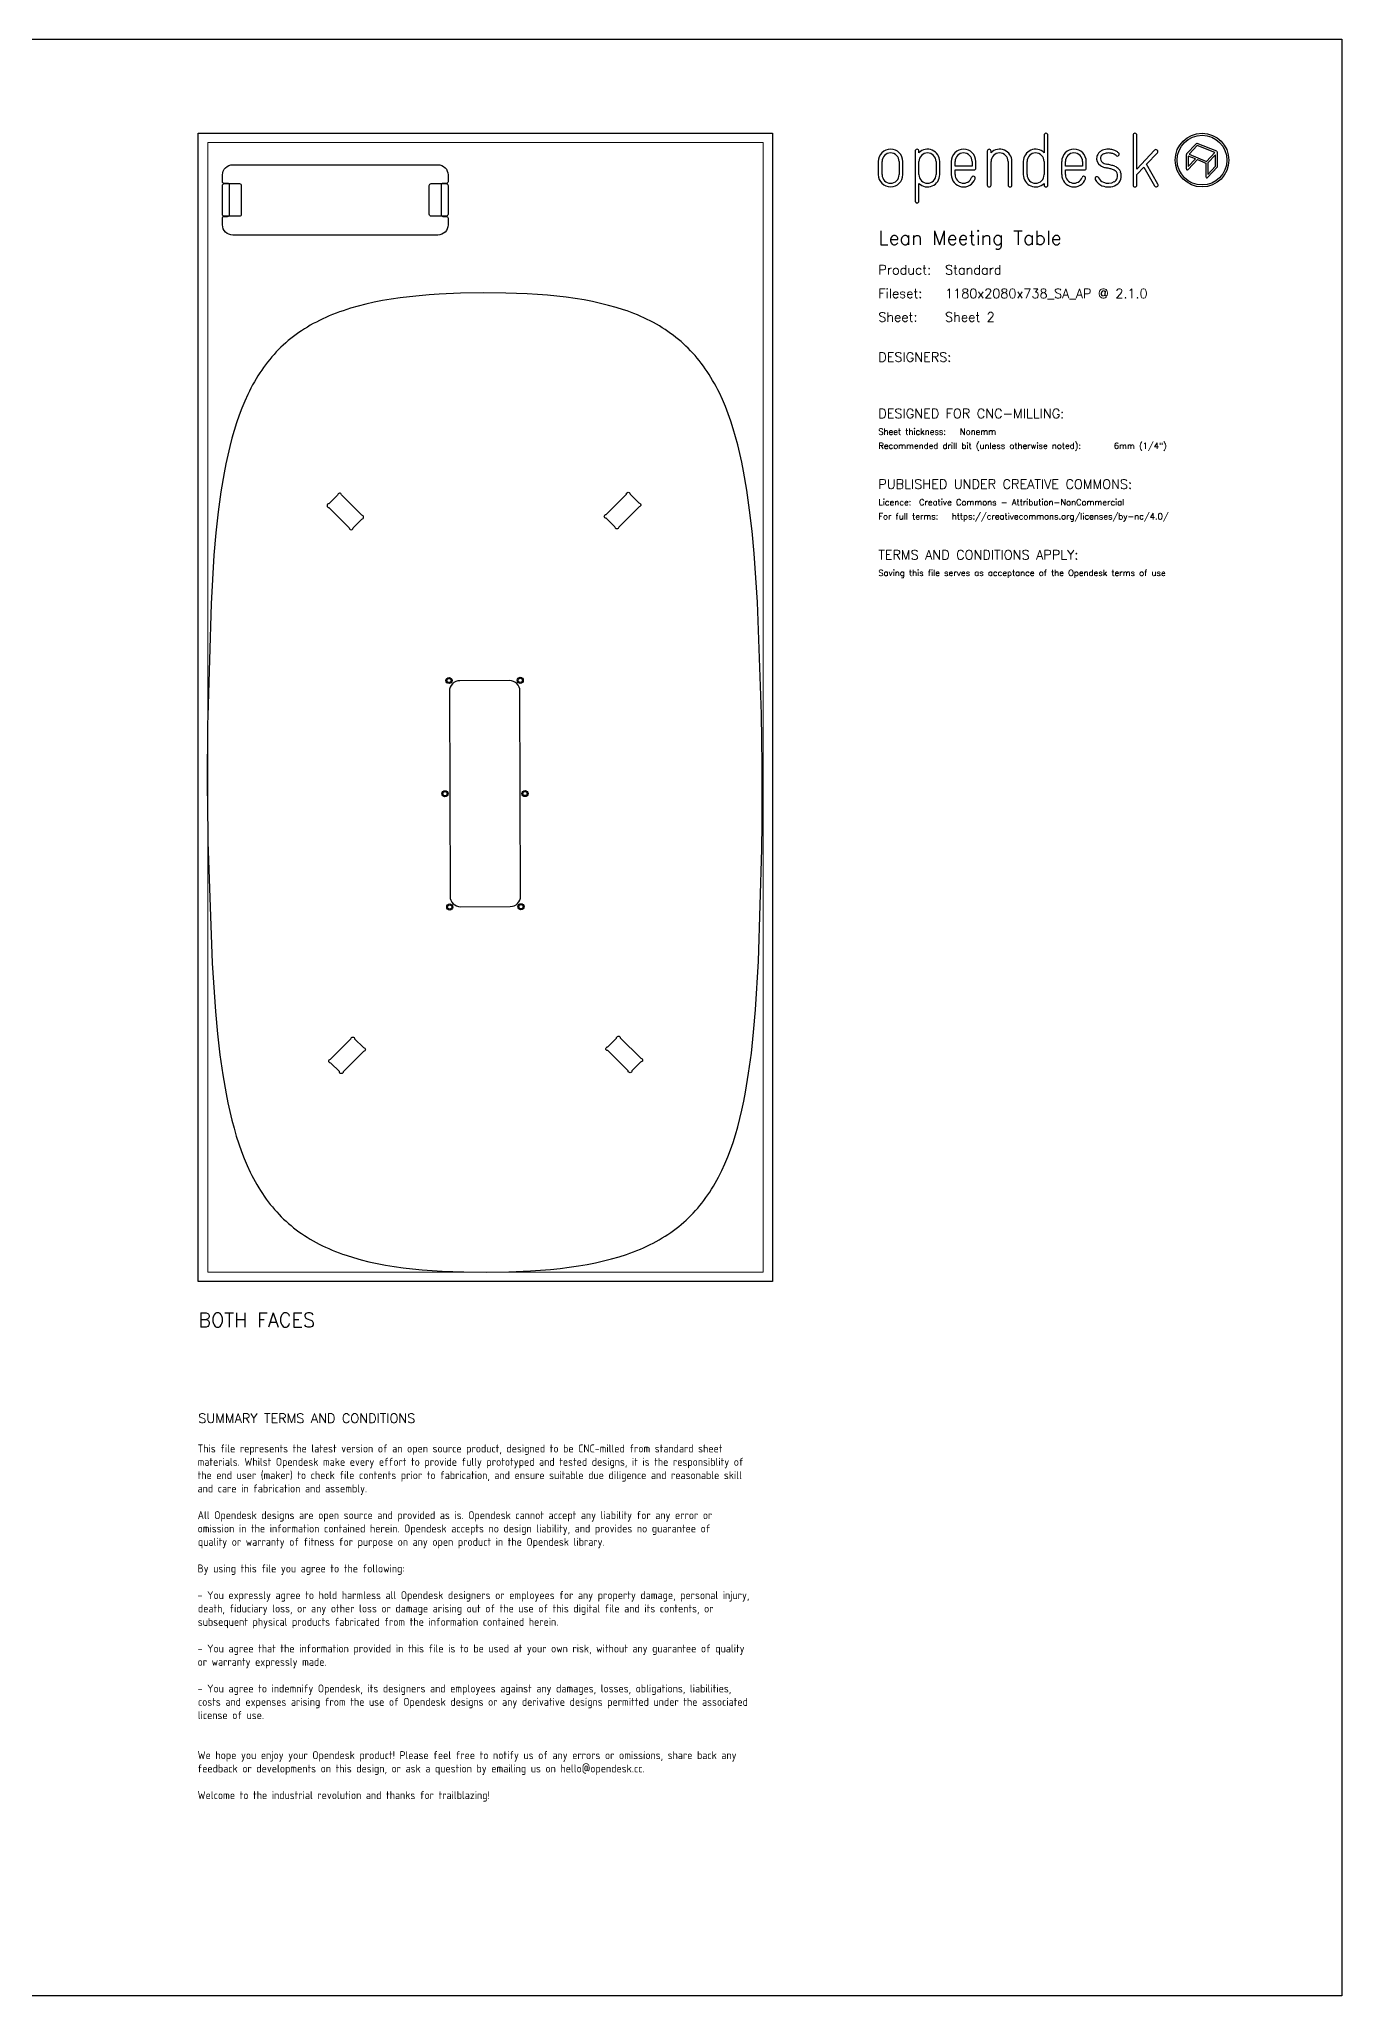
# Model space of a CAD drawing. Header units: millimetres. Extents: x -300 to 5880, y -300 to 4158.
# Drawn here: x 3112 to 5880, y 0 to 4158 of the extents above; entities that cross this region are included whole.
import ezdxf
from ezdxf.enums import TextEntityAlignment as Align

# ---------------------------------------------------------------- set-up
doc = ezdxf.new("R2010")
doc.units = ezdxf.units.MM
doc.layers.add('00-NOPRINT_TEXT', color=7, linetype='Continuous', lineweight=25)
doc.layers.add('00_NOPRINT_TOLERANCE', color=7, linetype='Continuous', lineweight=5)
for name, color, linetype, lineweight, true_color in [('BOARD_$TH-NOMINAL', 3, 'Continuous', 30, 0x00ff00), ('TOP-CUT-INSIDE_24.000MM', 5, 'Continuous', 25, 0x0300ff), ('TOP-CUT-OUTSIDE_24.000MM', 140, 'Continuous', 25, 0x00a2ff), ('TOP-HOLE-9.000MM-DIAM_15.000MM', 20, 'Continuous', 25, 0xff2400), ('TOP-POCKET-INSIDE_1.000MM', 3, 'Continuous', 25, 0x0eff00), ('TOP-POCKET-INSIDE_10.000MM', 3, 'Continuous', 25, 0x00ff09), ('TOP-POCKET-INSIDE_18.000MM', 70, 'Continuous', 25, 0x99ff00)]:
    doc.layers.add(name, color=color, linetype=linetype, lineweight=lineweight, true_color=true_color)
doc.layers.add('TOP-CHAMFER-ONLINE_14MM', color=70, linetype='Continuous', true_color=0x8fff00)
doc.styles.add('OD-ISOCP-17_221', font='isocp.shx')
doc.styles.add('OD-ISOCP-17_222', font='isocp.shx')
doc.styles.add('OD-ISOCP-17_223', font='isocp.shx')
doc.styles.add('OD-ISOCP-17_224', font='isocp.shx')
doc.styles.add('OD-ISOCP-17_225', font='isocp.shx')
doc.styles.add('OD-ISOCP-17_226', font='isocp.shx')
doc.styles.add('OD-ISOCP-17_227', font='isocp.shx')
doc.styles.add('OD-ISOCP-17_228', font='isocp.shx')
doc.styles.add('OD-ISOCP-17_229', font='isocp.shx')
doc.styles.add('OD-ISOCP-17_230', font='isocp.shx')
doc.styles.add('OD-ISOCP-17_231', font='isocp.shx')
doc.styles.add('OD-ISOCP-17_232', font='isocp.shx')
doc.styles.add('OD-ISOCP-17_233', font='isocp.shx')
doc.styles.add('OD-ISOCP-17_234', font='isocp.shx')
doc.styles.add('OD-ISOCP-17_235', font='isocp.shx')
doc.styles.add('OD-ISOCP-17_236', font='isocp.shx')
doc.styles.add('OD-ISOCP-17_237', font='isocp.shx')
doc.styles.add('OD-ISOCP-17_238', font='isocp.shx')
doc.styles.add('OD-ISOCP-17_239', font='isocp.shx')
doc.styles.add('OD-SIMPLEX-13_86', font='simplex.shx')
doc.styles.add('OD-SIMPLEX-20_82', font='simplex.shx')
doc.styles.add('OD-SIMPLEX-20_86', font='simplex.shx')
doc.styles.add('OD-SIMPLEX-30_83', font='simplex.shx')
doc.styles.add('OD-SIMPLEX-30_87', font='simplex.shx')

# ---------------------------------------------------------------- blocks, each defined once
blk = doc.blocks.new('Borders Opendesk_7')
at = {"layer": '00-NOPRINT_TEXT'}
for p, q in [((0, 4158), (5880, 4158)), ((5880, 4158), (5880, 0)), ((5247.4, 3954), (5247.4, 3916.7)), ((5255.3, 3848), (5255.3, 3954)), ((5436.4, 3954), (5436.4, 3848)), ((5444.4, 3881.9), (5444.4, 3954)), ((4973.4, 3920.1), (4973.4, 3814.1)), ((4981.3, 3916.7), (4981.3, 3920.1)), ((5126.6, 3920.1), (5126.6, 3848)), ((5134.5, 3916.7), (5134.5, 3920.1)), ((5482.1, 3922), (5444.4, 3881.9)), ((5464.8, 3892.1), (5487.9, 3916.6)), ((5549.5, 3912.6), (5549.5, 3882.2)), ((5570.5, 3935.8), (5550.1, 3914)), ((5553.7, 3909.6), (5553.7, 3887.4)), ((5568.8, 3903.5), (5553.7, 3909.6)), ((5572.6, 3931.9), (5555.2, 3913.4)), ((5555.2, 3913.4), (5592.6, 3898.3)), ((5610, 3916.9), (5572.6, 3931.9)), ((5614.4, 3919.6), (5572.8, 3936.3)), ((5592.6, 3898.3), (5610, 3916.9)), ((5611.5, 3912.4), (5595.2, 3895.1)), ((5611.5, 3888.1), (5611.5, 3912.4)), ((5615.7, 3887.3), (5615.7, 3917.6)), ((4895, 3898), (4895, 3870.1)), ((4902.9, 3870.1), (4902.9, 3898)), ((4939.3, 3898), (4939.3, 3870.1)), ((4947.3, 3870.1), (4947.3, 3898)), ((4981.3, 3870.1), (4981.3, 3898)), ((5017.7, 3898), (5017.7, 3870.1)), ((5025.6, 3870.1), (5025.6, 3898)), ((5050, 3898), (5050, 3870.1)), ((5058, 3888.1), (5058, 3898)), ((5094.4, 3888.1), (5058, 3888.1)), ((5058, 3870.1), (5058, 3880.1)), ((5058, 3880.1), (5098.3, 3880.1)), ((5094.4, 3898), (5094.4, 3888.1)), ((5102.3, 3884.1), (5102.3, 3898)), ((5134.5, 3848), (5134.5, 3898)), ((5170.9, 3898), (5170.9, 3848)), ((5178.9, 3848), (5178.9, 3898)), ((5203, 3898), (5203, 3870.1)), ((5211, 3870.1), (5211, 3898)), ((5247.4, 3898), (5247.4, 3870.1)), ((5284.6, 3898), (5284.6, 3870.1)), ((5292.6, 3888.1), (5292.6, 3898)), ((5329, 3888.1), (5292.6, 3888.1)), ((5292.6, 3870.1), (5292.6, 3880.1)), ((5292.6, 3880.1), (5332.9, 3880.1)), ((5329, 3898), (5329, 3888.1)), ((5336.9, 3884.1), (5336.9, 3898)), ((5444.4, 3870.4), (5459.1, 3886)), ((5444.4, 3848), (5444.4, 3870.4)), ((5459.1, 3886), (5482.1, 3846)), ((5489, 3850), (5464.8, 3892.1)), ((5553.1, 3880.8), (5572.9, 3901.9)), ((5553.7, 3887.4), (5568.8, 3903.5)), ((5572.9, 3901.9), (5591.1, 3894.5)), ((5591.1, 3894.5), (5591.1, 3865.5)), ((5594.7, 3864.1), (5615.1, 3885.8)), ((5595.2, 3895.1), (5595.2, 3870.7)), ((5595.2, 3870.7), (5611.5, 3888.1)), ((4981.3, 3814.1), (4981.3, 3851.4)), ((5247.4, 3851.4), (5247.4, 3848)), ((5880, 0), (0, 0))]:
    blk.add_line(p, q, dxfattribs=at)
for radius in [57, 52.9]:
    blk.add_circle((5582.9, 3901), radius, dxfattribs=at)
for centre, radius, start, end in [((5251.3, 3954), 3.97, 0, 180), ((5440.4, 3954), 3.97, 0, 180), ((4921.1, 3898), 26.1, 0, 180), ((4921.1, 3898), 18.2, 0, 180), ((4977.3, 3920.1), 3.97, 0, 180), ((4999.5, 3898), 26.1, 0, 134.1316), ((4999.5, 3898), 18.2, 0, 180), ((5076.2, 3898), 26.1, 0, 180), ((5076.2, 3898), 18.2, 0, 180), ((5130.6, 3920.1), 3.97, 0, 180), ((5152.7, 3898), 26.1, 0, 134.1316), ((5152.7, 3898), 18.2, 0, 180), ((5229.2, 3898), 26.1, 45.8684, 180), ((5229.2, 3898), 18.2, 0, 180), ((5310.8, 3898), 26.1, 0, 180), ((5310.8, 3898), 18.2, 0, 180), ((5377.2, 3904.5), 18.3, 167.0964, 235.8453), ((5375.9, 3904.8), 16.9, 150.5139, 167.0489), ((5377.5, 3903.4), 19, 138.9882, 149.267), ((5377.5, 3903.4), 19, 127.9168, 138.9882), ((5380.5, 3899.5), 24, 111.7012, 127.9168), ((5375.9, 3904.8), 8.99, 151.0519, 168.0238), ((5377.5, 3903.4), 11.1, 138.9882, 148.8091), ((5377.5, 3903.4), 11.1, 127.9168, 138.9882), ((5380.5, 3899.5), 16, 111.7012, 127.9168), ((5383.5, 3891.9), 32.1, 90, 111.7012), ((5383.5, 3891.9), 24.2, 90, 111.7012), ((5383.5, 3878.8), 45.3, 80.7104, 90), ((5383.5, 3878.8), 37.3, 80.7104, 90), ((5385.9, 3893.2), 22.7, 71.5035, 80.7104), ((5385.9, 3893.2), 30.7, 71.5035, 80.7104), ((5387.1, 3896.7), 19, 61.0356, 71.5035), ((5387.1, 3896.7), 26.9, 61.0356, 71.5035), ((5387.1, 3896.7), 19, 46.7983, 61.0356), ((5387.1, 3896.7), 26.9, 46.7983, 61.0356), ((5402.8, 3913.5), 3.97, 226.7983, 46.7983), ((5485, 3919.3), 3.97, 316.7135, 136.7135), ((5551.6, 3912.6), 2.06, 136.7696, 180), ((5572, 3934.4), 2.06, 68.0714, 136.7696), ((5613.6, 3917.6), 2.06, 0, 68.0714), ((4921.1, 3870.1), 26.1, 180, 0), ((4921.1, 3870.1), 18.2, 180, 0), ((4999.5, 3870.1), 18.2, 180, 0), ((4999.5, 3870.1), 26.1, 225.8684, 0), ((5076.2, 3870.1), 26.1, 180, 340.0258), ((5076.2, 3870.1), 18.2, 180, 340.0258), ((5098.3, 3884.1), 3.97, 270, 0), ((5229.2, 3870.1), 26.1, 180, 314.1316), ((5229.2, 3870.1), 18.2, 180, 0), ((5310.8, 3870.1), 26.1, 180, 340.0258), ((5310.8, 3870.1), 18.2, 180, 340.0258), ((5332.9, 3884.1), 3.97, 270, 0), ((5377.2, 3904.5), 10.3, 167.9603, 235.8613), ((5382, 3911.6), 26.9, 235.8511, 248.0912), ((5382, 3911.6), 18.9, 235.8511, 248.0912), ((5388.7, 3928.4), 44.9, 248.0912, 257.5385), ((5388.7, 3928.4), 37, 248.0912, 257.5385), ((5300, 3526.6), 366.5, 76.1947, 77.5385), ((5300, 3526.6), 374.5, 76.1947, 77.5385), ((5372.7, 3822.5), 61.9, 69.1442, 76.1947), ((5372.7, 3822.5), 69.8, 69.1442, 76.1947), ((5389.5, 3866.6), 14.6, 38.9291, 69.1442), ((5389.5, 3866.6), 22.5, 38.9291, 69.1442), ((5393.9, 3870.2), 8.99, 17.5834, 38.9291), ((5385.6, 3867.6), 17.6, 343.8033, 17.5834), ((5393.9, 3870.2), 16.9, 17.5834, 38.9291), ((5385.6, 3867.6), 25.5, 343.8033, 17.5834), ((5551.6, 3882.2), 2.06, 180, 316.7696), ((5613.6, 3887.3), 2.06, 316.7696, 0), ((5097, 3862.6), 3.97, 340.0258, 160.0258), ((5130.6, 3848), 3.97, 180, 0), ((5174.9, 3848), 3.97, 180, 0), ((5251.3, 3848), 3.97, 180, 0), ((5331.6, 3862.6), 3.97, 340.0258, 160.0258), ((5359.7, 3861.7), 3.97, 24.786, 204.786), ((5380.2, 3871.2), 26.6, 204.786, 247.9544), ((5380.2, 3871.2), 18.7, 204.786, 247.9544), ((5383.5, 3879.3), 35.4, 247.9544, 298.2026), ((5383.5, 3879.3), 27.4, 247.9544, 298.2026), ((5390.6, 3866.1), 12.5, 298.2026, 343.8033), ((5390.6, 3866.1), 20.4, 298.2026, 343.8033), ((5440.4, 3848), 3.97, 180, 0), ((5485.5, 3848), 3.97, 209.8417, 29.8417), ((5593.2, 3865.5), 2.06, 180, 316.7696), ((4977.3, 3814.1), 3.97, 180, 0)]:
    blk.add_arc(centre, radius, start, end, dxfattribs=at)
at = {"layer": '00_NOPRINT_TOLERANCE', "ltscale": 0.379202}
for p, q in [((3450, 3958), (4670, 3958)), ((3450, 1518), (3450, 3958)), ((4670, 3958), (4670, 1518)), ((4670, 1518), (3450, 1518))]:
    blk.add_line(p, q, dxfattribs=at)
at = {"layer": '00_NOPRINT_TOLERANCE', "ltscale": 0.380876}
for p, q in [((3470, 3938), (4650, 3938)), ((4650, 1538), (3470, 1538))]:
    blk.add_line(p, q, dxfattribs=at)
at = {"layer": '00_NOPRINT_TOLERANCE', "ltscale": 0.380023}
for p, q in [((3470, 1538), (3470, 3938)), ((4650, 3938), (4650, 1538))]:
    blk.add_line(p, q, dxfattribs=at)
at = {"layer": 'BOARD_$TH-NOMINAL'}
for p, q in [((3450, 3958), (4670, 3958)), ((3450, 1518), (3450, 3958)), ((4670, 3958), (4670, 1518)), ((4670, 1518), (3450, 1518))]:
    blk.add_line(p, q, dxfattribs=at)
at = {"layer": '00-NOPRINT_TEXT'}
for s, height, style, p in [('Lean Meeting Table', 30, 'OD-SIMPLEX-30_83', (4895, 3720.9)), ('Product:', 20, 'OD-SIMPLEX-20_82', (4895, 3657.9)), ('Standard', 20, 'OD-SIMPLEX-20_82', (5036.9, 3657.9)), ('Fileset:', 20, 'OD-SIMPLEX-20_82', (4895, 3607.7)), ('1180x2080x738_SA_AP @ 2.1.0', 20, 'OD-SIMPLEX-20_82', (5036.9, 3607.6)), ('Sheet:', 20, 'OD-SIMPLEX-20_82', (4895, 3557.4)), ('Sheet 2', 20, 'OD-SIMPLEX-20_82', (5036.9, 3557.5)), ('DESIGNERS:', 20, 'OD-SIMPLEX-20_82', (4895, 3472.4)), ('DESIGNED FOR CNC-MILLING:', 20, 'OD-SIMPLEX-20_82', (4895, 3352.4)), ('Sheet thickness:', 13, 'OD-SIMPLEX-13_86', (4895, 3317.4)), ('Nonemm', 13, 'OD-SIMPLEX-13_86', (5068.3, 3317.4)), ('Recommended drill bit (unless otherwise noted):', 13, 'OD-SIMPLEX-13_86', (4895, 3287.4)), ('6mm (1/4")', 13, 'OD-SIMPLEX-13_86', (5395.5, 3287.4)), ('PUBLISHED UNDER CREATIVE COMMONS:', 20, 'OD-SIMPLEX-20_82', (4895, 3202.4)), ('Licence:', 13, 'OD-SIMPLEX-13_86', (4895, 3167.4)), ('Creative Commons - Attribution-NonCommercial', 13, 'OD-SIMPLEX-13_86', (4981.5, 3167.4)), ('For full terms:', 13, 'OD-SIMPLEX-13_86', (4895, 3137.4)), ('https://creativecommons.org/licenses/by-nc/4.0/', 13, 'OD-SIMPLEX-13_86', (5051.1, 3137.4)), ('TERMS AND CONDITIONS APPLY:', 20, 'OD-SIMPLEX-20_82', (4895, 3052.3)), ('Saving this file serves as acceptance of the Opendesk terms of use ', 13, 'OD-SIMPLEX-13_86', (4895, 3017.3))]:
    blk.add_text(s, height=height, dxfattribs=dict(at, style=style)).set_placement(p)
at = {"layer": '00-NOPRINT_TEXT', "color": 7}
for s, height, style, p in [('BOTH FACES', 30, 'OD-SIMPLEX-30_87', (3450, 1451.3)), ('SUMMARY TERMS AND CONDITIONS', 20, 'OD-SIMPLEX-20_86', (3450, 1237.4))]:
    blk.add_text(s, height=height, dxfattribs=dict(at, style=style)).set_placement(p, align=Align.TOP_LEFT)
for s, style, p in [('This file represents the latest version of an open source product, designed to be CNC-milled from standard sheet', 'OD-ISOCP-17_221', (3448.5, 1154.7)), ('materials. Whilst Opendesk make every effort to provide fully prototyped and tested designs, it is the responsiblity of', 'OD-ISOCP-17_222', (3448.5, 1126.3)), ('the end user (maker) to check file contents prior to fabrication, and ensure suitable due diligence and reasonable skill', 'OD-ISOCP-17_223', (3448.5, 1098)), ('and care in fabrication and assembly.', 'OD-ISOCP-17_224', (3448.5, 1069.7)), ('All Opendesk designs are open source and provided as is. Opendesk cannot accept any liability for any error or', 'OD-ISOCP-17_225', (3448.5, 1013)), ('omission in the information contained herein. Opendesk accepts no design liability, and provides no guarantee of', 'OD-ISOCP-17_226', (3448.5, 984.7)), ('quality or warranty of fitness for purpose on any open product in the Opendesk library.', 'OD-ISOCP-17_227', (3449.1, 956.3)), ('By using this file you agree to the following:', 'OD-ISOCP-17_228', (3448.5, 899.7)), ('- You expressly agree to hold harmless all Opendesk designers or employees for any property damage, personal injury,', 'OD-ISOCP-17_229', (3448.5, 843)), ('death, fiduciary loss, or any other loss or damage arising out of the use of this digital file and its contents, or', 'OD-ISOCP-17_230', (3449.1, 814.7)), ('subsequent physical products fabricated from the information contained herein.', 'OD-ISOCP-17_231', (3449, 786.3)), ('- You agree that the information provided in this file is to be used at your own risk, without any guarantee of quality', 'OD-ISOCP-17_232', (3448.5, 729.7)), ('or warranty expressly made.', 'OD-ISOCP-17_233', (3448.5, 701.3)), ('- You agree to indemnify Opendesk, its designers and employees against any damages, losses, obligations, liabilities,', 'OD-ISOCP-17_234', (3448.5, 644.7)), ('costs and expenses arising from the use of Opendesk designs or any derivative designs permitted under the associated', 'OD-ISOCP-17_235', (3449.1, 616.3)), ('license of use.', 'OD-ISOCP-17_236', (3448.8, 588)), ('We hope you enjoy your Opendesk product! Please feel free to notify us of any errors or omissions, share back any', 'OD-ISOCP-17_237', (3448.5, 503)), ('feedback or developments on this design, or ask a question by emailing us on hello@opendesk.cc.', 'OD-ISOCP-17_238', (3448.5, 474.7)), ('Welcome to the industrial revolution and thanks for trailblazing!', 'OD-ISOCP-17_239', (3448.5, 418))]:
    blk.add_text(s, height=17, dxfattribs=dict(at, style=style)).set_placement(p)

msp = doc.modelspace()

# ---------------------------------------------------------------- linework, layer by layer
at = {"layer": 'TOP-CHAMFER-ONLINE_14MM'}
msp.add_lwpolyline([(4647.4, 2436.9, 0.010236), (4646.5, 2723.4), (4638.1, 2961.8), (4631.2, 3064.7), (4626.7, 3112.2), (4621.6, 3157.2), (4615.5, 3199.8), (4608.6, 3239.9), (4604.8, 3259.1), (4600.7, 3277.7), (4596.3, 3295.7), (4591.7, 3313.1), (4586.7, 3330), (4581.5, 3346.3), (4575.9, 3362.1), (4570, 3377.3), (4563.8, 3392), (4557.2, 3406.1), (4553.8, 3413), (4550.3, 3419.7), (4546.7, 3426.4), (4543, 3432.9), (4539.3, 3439.2), (4535.4, 3445.5), (4531.4, 3451.6), (4527.3, 3457.5), (4523.2, 3463.4), (4518.9, 3469.1), (4514.5, 3474.8), (4510.1, 3480.2), (4505.5, 3485.6), (4500.8, 3490.9), (4496, 3496), (4491.1, 3501), (4486.1, 3505.9), (4481, 3510.7), (4475.8, 3515.3), (4470.4, 3519.9), (4465, 3524.3), (4459.4, 3528.6), (4453.7, 3532.8), (4447.9, 3536.9), (4442, 3540.9), (4435.9, 3544.8), (4429.7, 3548.5), (4423.5, 3552.2), (4417, 3555.7), (4410.5, 3559.2), (4403.8, 3562.5), (4397, 3565.7), (4390.1, 3568.8), (4383, 3571.9), (4375.8, 3574.8), (4368.5, 3577.6), (4361, 3580.3), (4353.4, 3582.9), (4337.8, 3587.8), (4321.6, 3592.3), (4304.9, 3596.5), (4287.6, 3600.3), (4269.6, 3603.7), (4251.1, 3606.7), (4232, 3609.4), (4212.2, 3611.7), (4191.8, 3613.7), (4170.7, 3615.3), (4149, 3616.6), (4103.6, 3618.2), (4055.5, 3618.6), (4007.4, 3617.9), (3962, 3616), (3940.3, 3614.6), (3919.2, 3612.8), (3898.9, 3610.7), (3879.1, 3608.3), (3860, 3605.5), (3841.5, 3602.3), (3823.6, 3598.8), (3806.3, 3594.9), (3789.5, 3590.7), (3773.4, 3586), (3757.8, 3581), (3750.2, 3578.4), (3742.8, 3575.6), (3735.5, 3572.8), (3728.3, 3569.8), (3721.2, 3566.7), (3714.3, 3563.6), (3707.5, 3560.3), (3700.9, 3556.9), (3694.4, 3553.5), (3688, 3549.9), (3681.7, 3546.2), (3675.5, 3542.4), (3669.5, 3538.5), (3663.6, 3534.5), (3657.8, 3530.3), (3652.2, 3526.1), (3646.6, 3521.7), (3641.2, 3517.3), (3635.9, 3512.7), (3630.7, 3508), (3625.6, 3503.2), (3620.6, 3498.3), (3615.8, 3493.2), (3611, 3488.1), (3606.4, 3482.8), (3601.8, 3477.4), (3597.4, 3471.9), (3593, 3466.2), (3588.8, 3460.5), (3584.7, 3454.6), (3580.6, 3448.6), (3576.7, 3442.4), (3572.9, 3436.2), (3569.1, 3429.8), (3565.5, 3423.3), (3561.9, 3416.6), (3558.5, 3409.9), (3555.1, 3403), (3548.6, 3388.8), (3542.5, 3374.1), (3536.7, 3358.8), (3531.3, 3343), (3526.1, 3326.7), (3521.3, 3309.8), (3516.7, 3292.3), (3512.5, 3274.2), (3508.5, 3255.6), (3504.8, 3236.4), (3498.1, 3196.3), (3492.3, 3153.7), (3487.4, 3108.6), (3483.3, 3061.1), (3477, 2958.2), (3470.1, 2719.8, 0.010236), (3471, 2433.2), (3479.4, 2194.8), (3486.4, 2092), (3490.8, 2044.4), (3496, 1999.4), (3502, 1956.9), (3508.9, 1916.7), (3512.8, 1897.6), (3516.9, 1879), (3521.2, 1861), (3525.9, 1843.5), (3530.8, 1826.6), (3536.1, 1810.3), (3541.6, 1794.6), (3547.5, 1779.3), (3553.7, 1764.7), (3560.3, 1750.5), (3563.7, 1743.6), (3567.2, 1736.9), (3570.8, 1730.3), (3574.5, 1723.8), (3578.3, 1717.4), (3582.1, 1711.2), (3586.1, 1705.1), (3590.2, 1699.1), (3594.4, 1693.2), (3598.6, 1687.5), (3603, 1681.9), (3607.5, 1676.4), (3612, 1671), (3616.7, 1665.8), (3621.5, 1660.6), (3626.4, 1655.6), (3631.4, 1650.7), (3636.5, 1646), (3641.8, 1641.3), (3647.1, 1636.8), (3652.6, 1632.3), (3658.1, 1628), (3663.8, 1623.8), (3669.6, 1619.7), (3675.6, 1615.7), (3681.6, 1611.9), (3687.8, 1608.1), (3694.1, 1604.5), (3700.5, 1600.9), (3707, 1597.5), (3713.7, 1594.1), (3720.5, 1590.9), (3727.4, 1587.8), (3734.5, 1584.8), (3741.7, 1581.9), (3749, 1579.1), (3756.5, 1576.3), (3764.1, 1573.7), (3779.7, 1568.8), (3795.9, 1564.3), (3812.6, 1560.1), (3830, 1556.4), (3847.9, 1553), (3866.4, 1549.9), (3885.6, 1547.3), (3905.3, 1545), (3925.7, 1543), (3946.8, 1541.3), (3968.5, 1540), (4013.9, 1538.4), (4062, 1538), (4110.2, 1538.7), (4155.6, 1540.6), (4177.3, 1542.1), (4198.3, 1543.8), (4218.7, 1545.9), (4238.4, 1548.4), (4257.6, 1551.2), (4276.1, 1554.3), (4294, 1557.8), (4311.3, 1561.7), (4328, 1566), (4344.1, 1570.6), (4359.7, 1575.6), (4367.3, 1578.3), (4374.8, 1581), (4382.1, 1583.9), (4389.3, 1586.8), (4396.3, 1589.9), (4403.2, 1593.1), (4410, 1596.3), (4416.6, 1599.7), (4423.2, 1603.2), (4429.6, 1606.8), (4435.8, 1610.5), (4442, 1614.3), (4448, 1618.2), (4453.9, 1622.2), (4459.7, 1626.3), (4465.3, 1630.5), (4470.9, 1634.9), (4476.3, 1639.4), (4481.6, 1643.9), (4486.8, 1648.6), (4491.9, 1653.4), (4496.9, 1658.4), (4501.8, 1663.4), (4506.5, 1668.6), (4511.2, 1673.8), (4515.7, 1679.2), (4520.2, 1684.8), (4524.5, 1690.4), (4528.7, 1696.2), (4532.9, 1702), (4536.9, 1708.1), (4540.8, 1714.2), (4544.7, 1720.4), (4548.4, 1726.8), (4552, 1733.3), (4555.6, 1740), (4559.1, 1746.8), (4562.4, 1753.7), (4568.9, 1767.8), (4575, 1782.6), (4580.8, 1797.8), (4586.3, 1813.6), (4591.4, 1830), (4596.3, 1846.9), (4600.8, 1864.3), (4605.1, 1882.4), (4609, 1901), (4612.8, 1920.2), (4619.4, 1960.4), (4625.2, 2002.9), (4630.1, 2048), (4634.2, 2095.6), (4640.5, 2198.5)], format="xyb", close=True, dxfattribs=at)
at = {"layer": 'TOP-CUT-INSIDE_24.000MM'}
msp.add_lwpolyline([(3984.9, 2336.4, 0.414214), (4007, 2314.5), (4113, 2314.8, 0.414214), (4134.9, 2336.9), (4133.5, 2772.9, 0.414214), (4111.5, 2794.8), (4005.5, 2794.5, 0.414214), (3983.5, 2772.4)], format="xyb", close=True, dxfattribs=at)
at = {"layer": 'TOP-CUT-OUTSIDE_24.000MM'}
for points in [[(3980.8, 3869.4), (3980.8, 3854.9, -0.414214), (3977.4, 3851.5), (3969.9, 3851.5, 0.414214), (3965.8, 3847.4), (3965.8, 3785.4, 0.414214), (3969.9, 3781.3), (3977.4, 3781.3, -0.414214), (3980.8, 3777.9), (3980.8, 3763.4, -0.414214), (3959.1, 3741.7), (3523.1, 3741.6, -0.414214), (3501.4, 3763.3), (3501.4, 3777.8, -0.414214), (3504.8, 3781.2), (3512.3, 3781.2, 0.414214), (3516.4, 3785.3), (3516.4, 3847.3, 0.414214), (3512.3, 3851.4), (3504.8, 3851.4, -0.414214), (3501.4, 3854.8), (3501.4, 3869.3, -0.414214), (3523.1, 3891), (3959.1, 3891.1, -0.414214)], [(4647.4, 2436.9, 0.010236), (4646.5, 2723.4), (4638.1, 2961.8), (4631.2, 3064.7), (4626.7, 3112.2), (4621.6, 3157.2), (4615.5, 3199.8), (4608.6, 3239.9), (4604.8, 3259.1), (4600.7, 3277.7), (4596.3, 3295.7), (4591.7, 3313.1), (4586.7, 3330), (4581.5, 3346.3), (4575.9, 3362.1), (4570, 3377.3), (4563.8, 3392), (4557.2, 3406.1), (4553.8, 3413), (4550.3, 3419.7), (4546.7, 3426.4), (4543, 3432.9), (4539.3, 3439.2), (4535.4, 3445.5), (4531.4, 3451.6), (4527.3, 3457.5), (4523.2, 3463.4), (4518.9, 3469.1), (4514.5, 3474.8), (4510.1, 3480.2), (4505.5, 3485.6), (4500.8, 3490.9), (4496, 3496), (4491.1, 3501), (4486.1, 3505.9), (4481, 3510.7), (4475.8, 3515.3), (4470.4, 3519.9), (4465, 3524.3), (4459.4, 3528.6), (4453.7, 3532.8), (4447.9, 3536.9), (4442, 3540.9), (4435.9, 3544.8), (4429.7, 3548.5), (4423.5, 3552.2), (4417, 3555.7), (4410.5, 3559.2), (4403.8, 3562.5), (4397, 3565.7), (4390.1, 3568.8), (4383, 3571.9), (4375.8, 3574.8), (4368.5, 3577.6), (4361, 3580.3), (4353.4, 3582.9), (4337.8, 3587.8), (4321.6, 3592.3), (4304.9, 3596.5), (4287.6, 3600.3), (4269.6, 3603.7), (4251.1, 3606.7), (4232, 3609.4), (4212.2, 3611.7), (4191.8, 3613.7), (4170.7, 3615.3), (4149, 3616.6), (4103.6, 3618.2), (4055.5, 3618.6), (4007.4, 3617.9), (3962, 3616), (3940.3, 3614.6), (3919.2, 3612.8), (3898.9, 3610.7), (3879.1, 3608.3), (3860, 3605.5), (3841.5, 3602.3), (3823.6, 3598.8), (3806.3, 3594.9), (3789.5, 3590.7), (3773.4, 3586), (3757.8, 3581), (3750.2, 3578.4), (3742.8, 3575.6), (3735.5, 3572.8), (3728.3, 3569.8), (3721.2, 3566.7), (3714.3, 3563.6), (3707.5, 3560.3), (3700.9, 3556.9), (3694.4, 3553.5), (3688, 3549.9), (3681.7, 3546.2), (3675.5, 3542.4), (3669.5, 3538.5), (3663.6, 3534.5), (3657.8, 3530.3), (3652.2, 3526.1), (3646.6, 3521.7), (3641.2, 3517.3), (3635.9, 3512.7), (3630.7, 3508), (3625.6, 3503.2), (3620.6, 3498.3), (3615.8, 3493.2), (3611, 3488.1), (3606.4, 3482.8), (3601.8, 3477.4), (3597.4, 3471.9), (3593, 3466.2), (3588.8, 3460.5), (3584.7, 3454.6), (3580.6, 3448.6), (3576.7, 3442.4), (3572.9, 3436.2), (3569.1, 3429.8), (3565.5, 3423.3), (3561.9, 3416.6), (3558.5, 3409.9), (3555.1, 3403), (3548.6, 3388.8), (3542.5, 3374.1), (3536.7, 3358.8), (3531.3, 3343), (3526.1, 3326.7), (3521.3, 3309.8), (3516.7, 3292.3), (3512.5, 3274.2), (3508.5, 3255.6), (3504.8, 3236.4), (3498.1, 3196.3), (3492.3, 3153.7), (3487.4, 3108.6), (3483.3, 3061.1), (3477, 2958.2), (3470.1, 2719.8, 0.010236), (3471, 2433.2), (3479.4, 2194.8), (3486.4, 2092), (3490.8, 2044.4), (3496, 1999.4), (3502, 1956.9), (3508.9, 1916.7), (3512.8, 1897.6), (3516.9, 1879), (3521.2, 1861), (3525.9, 1843.5), (3530.8, 1826.6), (3536.1, 1810.3), (3541.6, 1794.6), (3547.5, 1779.3), (3553.7, 1764.7), (3560.3, 1750.5), (3563.7, 1743.6), (3567.2, 1736.9), (3570.8, 1730.3), (3574.5, 1723.8), (3578.3, 1717.4), (3582.1, 1711.2), (3586.1, 1705.1), (3590.2, 1699.1), (3594.4, 1693.2), (3598.6, 1687.5), (3603, 1681.9), (3607.5, 1676.4), (3612, 1671), (3616.7, 1665.8), (3621.5, 1660.6), (3626.4, 1655.6), (3631.4, 1650.7), (3636.5, 1646), (3641.8, 1641.3), (3647.1, 1636.8), (3652.6, 1632.3), (3658.1, 1628), (3663.8, 1623.8), (3669.6, 1619.7), (3675.6, 1615.7), (3681.6, 1611.9), (3687.8, 1608.1), (3694.1, 1604.5), (3700.5, 1600.9), (3707, 1597.5), (3713.7, 1594.1), (3720.5, 1590.9), (3727.4, 1587.8), (3734.5, 1584.8), (3741.7, 1581.9), (3749, 1579.1), (3756.5, 1576.3), (3764.1, 1573.7), (3779.7, 1568.8), (3795.9, 1564.3), (3812.6, 1560.1), (3830, 1556.4), (3847.9, 1553), (3866.4, 1549.9), (3885.6, 1547.3), (3905.3, 1545), (3925.7, 1543), (3946.8, 1541.3), (3968.5, 1540), (4013.9, 1538.4), (4062, 1538), (4110.2, 1538.7), (4155.6, 1540.6), (4177.3, 1542.1), (4198.3, 1543.8), (4218.7, 1545.9), (4238.4, 1548.4), (4257.6, 1551.2), (4276.1, 1554.3), (4294, 1557.8), (4311.3, 1561.7), (4328, 1566), (4344.1, 1570.6), (4359.7, 1575.6), (4367.3, 1578.3), (4374.8, 1581), (4382.1, 1583.9), (4389.3, 1586.8), (4396.3, 1589.9), (4403.2, 1593.1), (4410, 1596.3), (4416.6, 1599.7), (4423.2, 1603.2), (4429.6, 1606.8), (4435.8, 1610.5), (4442, 1614.3), (4448, 1618.2), (4453.9, 1622.2), (4459.7, 1626.3), (4465.3, 1630.5), (4470.9, 1634.9), (4476.3, 1639.4), (4481.6, 1643.9), (4486.8, 1648.6), (4491.9, 1653.4), (4496.9, 1658.4), (4501.8, 1663.4), (4506.5, 1668.6), (4511.2, 1673.8), (4515.7, 1679.2), (4520.2, 1684.8), (4524.5, 1690.4), (4528.7, 1696.2), (4532.9, 1702), (4536.9, 1708.1), (4540.8, 1714.2), (4544.7, 1720.4), (4548.4, 1726.8), (4552, 1733.3), (4555.6, 1740), (4559.1, 1746.8), (4562.4, 1753.7), (4568.9, 1767.8), (4575, 1782.6), (4580.8, 1797.8), (4586.3, 1813.6), (4591.4, 1830), (4596.3, 1846.9), (4600.8, 1864.3), (4605.1, 1882.4), (4609, 1901), (4612.8, 1920.2), (4619.4, 1960.4), (4625.2, 2002.9), (4630.1, 2048), (4634.2, 2095.6), (4640.5, 2198.5)]]:
    msp.add_lwpolyline(points, format="xyb", close=True, dxfattribs=at)
at = {"layer": 'TOP-HOLE-9.000MM-DIAM_15.000MM'}
for centre in [(3982.8, 2795.1), (4134.1, 2795.5), (3974.2, 2554.4), (4144.3, 2554.9), (3984.3, 2313.8), (4135.7, 2314.3)]:
    msp.add_circle(centre, 4.5, dxfattribs=at)
at = {"layer": 'TOP-POCKET-INSIDE_1.000MM'}
for centre in [(3982.8, 2795.1), (4134.1, 2795.5), (3974.2, 2554.4), (4144.3, 2554.9), (3984.3, 2313.8), (4135.7, 2314.3)]:
    msp.add_circle(centre, 6.5, dxfattribs=at)
at = {"layer": 'TOP-POCKET-INSIDE_10.000MM'}
for points in [[(3501.4, 3846.9, -0.414214), (3505.4, 3850.9), (3537.4, 3850.9, -0.414214), (3541.4, 3846.9), (3541.4, 3785.7, -0.414175), (3537.4, 3781.7), (3505.4, 3781.7, -0.414252), (3501.4, 3785.7)], [(3940.8, 3785.8), (3940.8, 3847, -0.414214), (3944.8, 3851), (3976.8, 3851, -0.414214), (3980.8, 3847), (3980.8, 3785.8, -0.414252), (3976.8, 3781.8), (3944.8, 3781.8, -0.414175)]]:
    msp.add_lwpolyline(points, format="xyb", close=True, dxfattribs=at)
at = {"layer": 'TOP-POCKET-INSIDE_18.000MM'}
for points in [[(3770.8, 3119.3, 1), (3778.8, 3119.7), (3797.2, 3138.2, 1), (3797.6, 3146.2), (3754.1, 3189.4, 1), (3746.1, 3189), (3727.7, 3170.5, 1), (3727.3, 3162.5)], [(4367.5, 3190.9), (4386.1, 3172.5, -1), (4386.5, 3164.5), (4343.3, 3121.1, -1), (4335.3, 3121.5), (4316.8, 3139.9, -1), (4316.4, 3147.9), (4359.6, 3191.3, -1)], [(3782.2, 2033.4), (3800.7, 2014.9, -1), (3801.2, 2006.9), (3758, 1963.5, -1), (3750, 1963.9), (3731.4, 1982.3, -1), (3731, 1990.3), (3774.2, 2033.7, -1)], [(4389.8, 1984.3), (4371.4, 1965.8, -1), (4363.4, 1965.4), (4319.9, 2008.6, -1), (4320.3, 2016.6), (4338.7, 2035.1, -1), (4346.7, 2035.5), (4390.2, 1992.3, -1)]]:
    msp.add_lwpolyline(points, format="xyb", close=True, dxfattribs=at)

# ---------------------------------------------------------------- block references
msp.add_blockref('Borders Opendesk_7', (0, 0))

doc.saveas('drawing.dxf')
